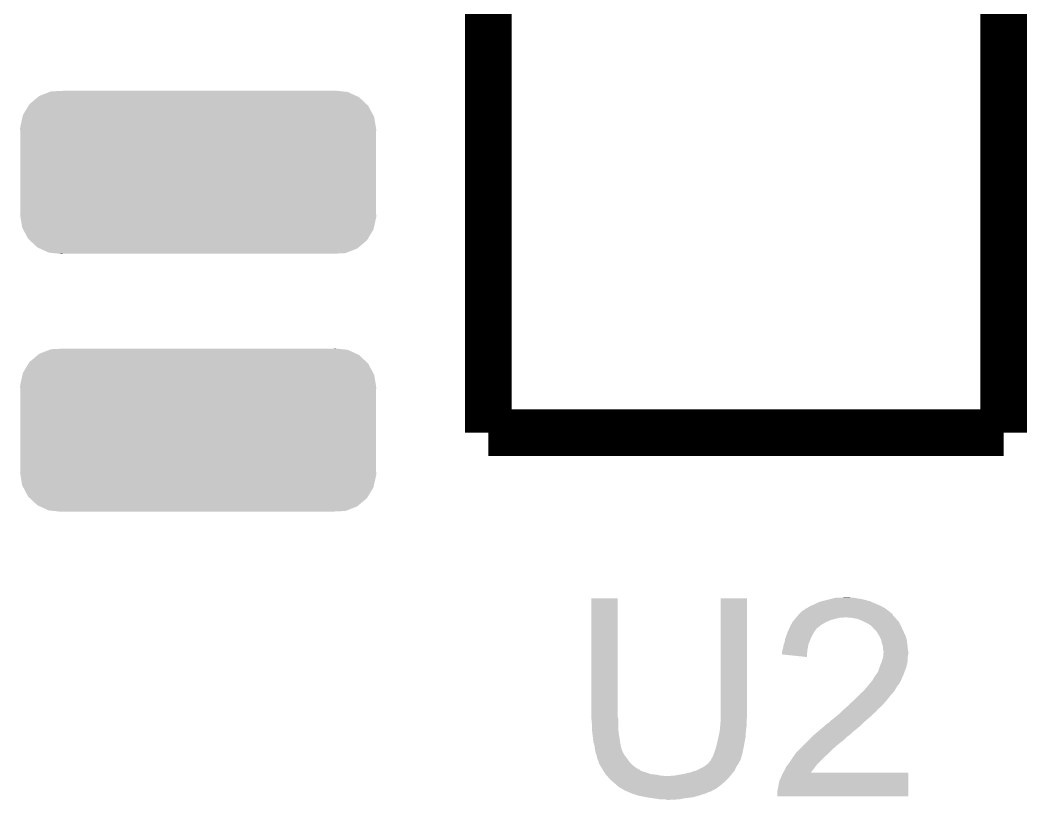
# Model space of a CAD drawing. Extents: x -0.05 to 0.95, y -0.15 to 2.1.
# Drawn here: x 0.5091 to 0.7045, y 1.2043 to 1.3555 of the extents above; entities that cross this region are included whole.
import ezdxf

# ---------------------------------------------------------------- set-up
doc = ezdxf.new("R2010")
doc.units = 0
doc.layers.get('0').update_dxf_attribs({"linetype": 'CONTINUOUS'})
doc.layers.add('BOOST_CLICK_V100A_GTO', color=14, linetype='CONTINUOUS')
doc.layers.add('BOOST_CLICK_V100A_GTS', color=12, linetype='CONTINUOUS')

# ---------------------------------------------------------------- blocks, each defined once
blk = doc.blocks.new('CUSTOM_72')
for points in [[(-0.02884, 0.01558), (-0.02858, 0.01568), (0.02899, 0.01558), (0.02803, 0.01568)], [(-0.02858, 0.01568), (-0.02613, 0.0158), (0.02803, 0.01568), (0.02691, 0.0158)], [(0.02613, 0.0158), (0.02656, 0.01584), (0.02691, 0.0158), (0.02656, 0.01584)], [(-0.03273, 0.01321), (-0.03113, 0.01456), (0.03265, 0.01321), (0.03122, 0.01456)], [(-0.03113, 0.01456), (-0.03086, 0.01479), (0.03122, 0.01456), (0.03072, 0.01479)], [(-0.03086, 0.01479), (-0.02884, 0.01558), (0.03072, 0.01479), (0.02899, 0.01558)], [(-0.034, 0.01112), (-0.03294, 0.01288), (0.03394, 0.01112), (0.033, 0.01288)], [(-0.03294, 0.01288), (-0.03273, 0.01321), (0.033, 0.01288), (0.03265, 0.01321)], [(-0.03454, 0.00873), (-0.03409, 0.01072), (0.03448, 0.00873), (0.03415, 0.01072)], [(-0.03409, 0.01072), (-0.034, 0.01112), (0.03415, 0.01072), (0.03394, 0.01112)], [(-0.03455, 0.0083), (-0.03454, 0.00873), (0.03455, 0.0083), (0.03448, 0.00873)], [(-0.0345, 0.00745), (-0.03455, 0.0083), (0.0345, 0.00745), (0.03455, 0.0083)], [(-0.0345, 0.00743), (-0.0345, 0.00745), (0.0345, 0.00743), (0.0345, 0.00745)], [(-0.0345, -0.00745), (-0.0345, 0.00743), (0.0345, -0.00745), (0.0345, 0.00743)], [(-0.03455, -0.0083), (-0.0345, -0.00745), (0.03455, -0.0083), (0.0345, -0.00745)], [(-0.03448, -0.00873), (-0.03455, -0.0083), (0.03454, -0.00873), (0.03455, -0.0083)], [(-0.03415, -0.01072), (-0.03448, -0.00873), (0.03409, -0.01072), (0.03454, -0.00873)], [(-0.03394, -0.01112), (-0.03415, -0.01072), (0.034, -0.01112), (0.03409, -0.01072)], [(-0.033, -0.01288), (-0.03394, -0.01112), (0.03294, -0.01288), (0.034, -0.01112)], [(-0.03265, -0.01321), (-0.033, -0.01288), (0.03273, -0.01321), (0.03294, -0.01288)], [(-0.03122, -0.01456), (-0.03265, -0.01321), (0.03113, -0.01456), (0.03273, -0.01321)], [(-0.03072, -0.01479), (-0.03122, -0.01456), (0.03086, -0.01479), (0.03113, -0.01456)], [(-0.02899, -0.01558), (-0.03072, -0.01479), (0.02884, -0.01558), (0.03086, -0.01479)], [(-0.02803, -0.01568), (-0.02899, -0.01558), (0.02858, -0.01568), (0.02884, -0.01558)], [(-0.02691, -0.0158), (-0.02803, -0.01568), (0.02613, -0.0158), (0.02858, -0.01568)], [(-0.02656, -0.01584), (-0.02691, -0.0158), (-0.02656, -0.01584), (-0.02613, -0.0158)]]:
    blk.add_solid(points)

msp = doc.modelspace()

# ---------------------------------------------------------------- linework, layer by layer
at = {"layer": 'BOOST_CLICK_V100A_GTO', "const_width": 0.009}
for points in [[(0.7, 1.2755), (0.7, 1.426)], [(0.6, 1.2755), (0.6, 1.401)], [(0.6, 1.2755), (0.7, 1.2755)]]:
    msp.add_lwpolyline(points, dxfattribs=at)
at = {"layer": 'BOOST_CLICK_V100A_GTO'}
for points in [[(0.62, 1.2204), (0.62, 1.2434), (0.6251, 1.2204), (0.6251, 1.2434)], [(0.62, 1.2434), (0.62, 1.2434), (0.6251, 1.2434), (0.62, 1.2434)], [(0.6451, 1.2212), (0.6451, 1.2434), (0.6502, 1.2212), (0.6502, 1.2434)], [(0.6451, 1.2434), (0.6451, 1.2434), (0.6502, 1.2434), (0.6451, 1.2434)], [(0.6636, 1.2424), (0.6643, 1.2427), (0.67503, 1.2424), (0.67433, 1.2427)], [(0.6643, 1.2427), (0.66465, 1.2428), (0.67433, 1.2427), (0.6741, 1.2428)], [(0.66465, 1.2428), (0.665, 1.2429), (0.6741, 1.2428), (0.67373, 1.2429)], [(0.665, 1.2429), (0.6662, 1.2432), (0.67373, 1.2429), (0.6726, 1.2432)], [(0.6662, 1.2432), (0.6666, 1.2433), (0.6726, 1.2432), (0.672, 1.2433)], [(0.6666, 1.2433), (0.6675, 1.2435), (0.672, 1.2433), (0.6708, 1.2435)], [(0.6685, 1.2435), (0.6695, 1.2436), (0.6704, 1.2435), (0.67, 1.2436)], [(0.6604, 1.2404), (0.6605, 1.2405), (0.6783, 1.2404), (0.6782, 1.2405)], [(0.6605, 1.2405), (0.661, 1.241), (0.6782, 1.2405), (0.6776, 1.241)], [(0.661, 1.241), (0.6613, 1.2411), (0.6776, 1.241), (0.67746, 1.2411)], [(0.6613, 1.2411), (0.6616, 1.2414), (0.67746, 1.2411), (0.67704, 1.2414)], [(0.6616, 1.2414), (0.6618, 1.2415), (0.67704, 1.2414), (0.6769, 1.2415)], [(0.6618, 1.2415), (0.662, 1.2416), (0.6769, 1.2415), (0.67673, 1.2416)], [(0.662, 1.2416), (0.6625, 1.2419), (0.67673, 1.2416), (0.6762, 1.2419)], [(0.6625, 1.2419), (0.663, 1.2421), (0.6762, 1.2419), (0.67573, 1.2421)], [(0.663, 1.2421), (0.6636, 1.2424), (0.67573, 1.2421), (0.67503, 1.2424)], [(0.65876, 1.2383), (0.65904, 1.2388), (0.6647, 1.2383), (0.6656, 1.2388)], [(0.65904, 1.2388), (0.6591, 1.2389), (0.6656, 1.2388), (0.66582, 1.2389)], [(0.6591, 1.2389), (0.65935, 1.2392), (0.66582, 1.2389), (0.6665, 1.2392)], [(0.65935, 1.2392), (0.65968, 1.2396), (0.6665, 1.2392), (0.6681, 1.2396)], [(0.65968, 1.2396), (0.65977, 1.2397), (0.6688, 1.2396), (0.669, 1.2397)], [(0.65977, 1.2397), (0.6601, 1.2401), (0.6789, 1.2397), (0.6785, 1.2401)], [(0.65977, 1.2397), (0.65977, 1.2397), (0.669, 1.2397), (0.6693, 1.2397)], [(0.6601, 1.2401), (0.6604, 1.2404), (0.6785, 1.2401), (0.6784, 1.2404)], [(0.6604, 1.2404), (0.6604, 1.2404), (0.6784, 1.2404), (0.6783, 1.2404)], [(0.6705, 1.2396), (0.6693, 1.2397), (0.679, 1.2396), (0.6789, 1.2397)], [(0.6716, 1.2394), (0.6705, 1.2396), (0.67915, 1.2394), (0.679, 1.2396)], [(0.67213, 1.2392), (0.6716, 1.2394), (0.6793, 1.2392), (0.67915, 1.2394)], [(0.6724, 1.2391), (0.67213, 1.2392), (0.6794, 1.2391), (0.6793, 1.2392)], [(0.6728, 1.2389), (0.6724, 1.2391), (0.6796, 1.2389), (0.6794, 1.2391)], [(0.6738, 1.2384), (0.6728, 1.2389), (0.6799, 1.2384), (0.6796, 1.2389)], [(0.65781, 1.2361), (0.65806, 1.2368), (0.6628, 1.2361), (0.6632, 1.2368)], [(0.65806, 1.2368), (0.6581, 1.2369), (0.6632, 1.2368), (0.66327, 1.2369)], [(0.6581, 1.2369), (0.65824, 1.2372), (0.66327, 1.2369), (0.6635, 1.2372)], [(0.65824, 1.2372), (0.65838, 1.2375), (0.6635, 1.2372), (0.6637, 1.2375)], [(0.65838, 1.2375), (0.65842, 1.2376), (0.6637, 1.2375), (0.6638, 1.2376)], [(0.65842, 1.2376), (0.6587, 1.2382), (0.6638, 1.2376), (0.66457, 1.2382)], [(0.6587, 1.2382), (0.65876, 1.2383), (0.66457, 1.2382), (0.6647, 1.2383)], [(0.6742, 1.2381), (0.6738, 1.2384), (0.68004, 1.2381), (0.6799, 1.2384)], [(0.6745, 1.2379), (0.6742, 1.2381), (0.68013, 1.2379), (0.68004, 1.2381)], [(0.6746, 1.2377), (0.6745, 1.2379), (0.68022, 1.2377), (0.68013, 1.2379)], [(0.675, 1.2373), (0.6746, 1.2377), (0.6804, 1.2373), (0.68022, 1.2377)], [(0.6753, 1.237), (0.675, 1.2373), (0.68054, 1.237), (0.6804, 1.2373)], [(0.6758, 1.2362), (0.6753, 1.237), (0.68091, 1.2362), (0.68054, 1.237)], [(0.65733, 1.2344), (0.6575, 1.2349), (0.6621, 1.2344), (0.6623, 1.2349)], [(0.6575, 1.2349), (0.65758, 1.2354), (0.6623, 1.2349), (0.6625, 1.2354)], [(0.65758, 1.2354), (0.6576, 1.2355), (0.6625, 1.2354), (0.66254, 1.2355)], [(0.6576, 1.2355), (0.65781, 1.2361), (0.66254, 1.2355), (0.6628, 1.2361)], [(0.6759, 1.236), (0.6758, 1.2362), (0.681, 1.236), (0.68091, 1.2362)], [(0.6762, 1.2354), (0.6759, 1.236), (0.68117, 1.2354), (0.681, 1.236)], [(0.67623, 1.2353), (0.6762, 1.2354), (0.6812, 1.2353), (0.68117, 1.2354)], [(0.6764, 1.2346), (0.67623, 1.2353), (0.68129, 1.2346), (0.6812, 1.2353)], [(0.657, 1.233), (0.65705, 1.2332), (0.66188, 1.233), (0.6619, 1.2332)], [(0.657, 1.2325), (0.657, 1.233), (0.66184, 1.2325), (0.66188, 1.233)], [(0.65705, 1.2332), (0.6572, 1.2338), (0.6619, 1.2332), (0.662, 1.2338)], [(0.6572, 1.2338), (0.6573, 1.2343), (0.662, 1.2338), (0.66208, 1.2343)], [(0.6573, 1.2343), (0.65733, 1.2344), (0.66208, 1.2343), (0.6621, 1.2344)], [(0.6766, 1.234), (0.6764, 1.2346), (0.68136, 1.234), (0.68129, 1.2346)], [(0.6766, 1.2335), (0.6766, 1.234), (0.68142, 1.2335), (0.68136, 1.234)], [(0.6767, 1.2331), (0.6766, 1.2335), (0.68148, 1.2331), (0.68142, 1.2335)], [(0.67665, 1.2325), (0.67669, 1.2329), (0.6815, 1.2325), (0.6815, 1.2329)], [(0.67669, 1.2329), (0.6767, 1.233), (0.6815, 1.2329), (0.68149, 1.233)], [(0.6767, 1.233), (0.6767, 1.2331), (0.68149, 1.233), (0.68148, 1.2331)], [(0.6618, 1.232), (0.657, 1.2325), (0.6618, 1.232), (0.66184, 1.2325)], [(0.6759, 1.23), (0.67622, 1.2308), (0.6811, 1.23), (0.6813, 1.2308)], [(0.67622, 1.2308), (0.6763, 1.231), (0.6813, 1.2308), (0.68133, 1.231)], [(0.6763, 1.231), (0.67645, 1.2315), (0.68133, 1.231), (0.6814, 1.2315)], [(0.67645, 1.2315), (0.6766, 1.232), (0.6814, 1.2315), (0.6814, 1.232)], [(0.6766, 1.232), (0.67661, 1.2321), (0.6814, 1.232), (0.6814, 1.2321)], [(0.67661, 1.2321), (0.67665, 1.2325), (0.6814, 1.2321), (0.6815, 1.2325)], [(0.6751, 1.2284), (0.6756, 1.2291), (0.6805, 1.2284), (0.68076, 1.2291)], [(0.6756, 1.2291), (0.6759, 1.23), (0.68076, 1.2291), (0.6811, 1.23)], [(0.67357, 1.2263), (0.67407, 1.2269), (0.6793, 1.2263), (0.6798, 1.2269)], [(0.67407, 1.2269), (0.6744, 1.2273), (0.6798, 1.2269), (0.68, 1.2273)], [(0.6744, 1.2273), (0.6744, 1.2274), (0.68, 1.2273), (0.68005, 1.2274)], [(0.6745, 1.2274), (0.67455, 1.2275), (0.68005, 1.2274), (0.6801, 1.2275)], [(0.67455, 1.2275), (0.6747, 1.2278), (0.6801, 1.2275), (0.68022, 1.2278)], [(0.6747, 1.2278), (0.67483, 1.228), (0.68022, 1.2278), (0.6803, 1.228)], [(0.67483, 1.228), (0.67503, 1.2283), (0.6803, 1.228), (0.6804, 1.2283)], [(0.67503, 1.2283), (0.6751, 1.2284), (0.6804, 1.2283), (0.6805, 1.2284)], [(0.6721, 1.2248), (0.6728, 1.2254), (0.67827, 1.2248), (0.6788, 1.2254)], [(0.6728, 1.2254), (0.6734, 1.2261), (0.6788, 1.2254), (0.67919, 1.2261)], [(0.6734, 1.2261), (0.67357, 1.2263), (0.67919, 1.2261), (0.6793, 1.2263)], [(0.66952, 1.2223), (0.67016, 1.2229), (0.6761, 1.2223), (0.6767, 1.2229)], [(0.67016, 1.2229), (0.67048, 1.2232), (0.6767, 1.2229), (0.6769, 1.2232)], [(0.67048, 1.2232), (0.6707, 1.2234), (0.6769, 1.2232), (0.6771, 1.2234)], [(0.6707, 1.2234), (0.6709, 1.2236), (0.6771, 1.2234), (0.6773, 1.2236)], [(0.6709, 1.2236), (0.6719, 1.2246), (0.6773, 1.2236), (0.6781, 1.2246)], [(0.6719, 1.2246), (0.6721, 1.2248), (0.6781, 1.2246), (0.67827, 1.2248)], [(0.6451, 1.2203), (0.6451, 1.2212), (0.6502, 1.2203), (0.6502, 1.2212)], [(0.668, 1.2209), (0.6685, 1.2214), (0.6746, 1.2209), (0.6752, 1.2214)], [(0.6685, 1.2214), (0.6686, 1.2215), (0.6752, 1.2214), (0.67528, 1.2215)], [(0.6686, 1.2215), (0.66907, 1.2219), (0.67528, 1.2215), (0.6756, 1.2219)], [(0.66907, 1.2219), (0.6693, 1.2221), (0.6756, 1.2219), (0.67585, 1.2221)], [(0.6693, 1.2221), (0.66952, 1.2223), (0.67585, 1.2221), (0.6761, 1.2223)], [(0.62, 1.2201), (0.62, 1.2204), (0.62518, 1.2201), (0.6251, 1.2204)], [(0.62001, 1.22), (0.62, 1.2201), (0.6252, 1.22), (0.62518, 1.2201)], [(0.6201, 1.219), (0.62001, 1.22), (0.6252, 1.219), (0.6252, 1.22)], [(0.6201, 1.2184), (0.6201, 1.219), (0.6252, 1.2184), (0.6252, 1.219)], [(0.645, 1.2187), (0.64509, 1.2198), (0.6501, 1.2187), (0.6501, 1.2198)], [(0.64509, 1.2198), (0.6451, 1.2199), (0.6501, 1.2198), (0.65012, 1.2199)], [(0.6451, 1.2199), (0.6451, 1.2203), (0.65012, 1.2199), (0.6502, 1.2203)], [(0.66497, 1.2184), (0.6659, 1.2192), (0.6719, 1.2184), (0.6727, 1.2192)], [(0.666, 1.2192), (0.6665, 1.2197), (0.6727, 1.2192), (0.67328, 1.2197)], [(0.6665, 1.2197), (0.6669, 1.22), (0.67328, 1.2197), (0.67363, 1.22)], [(0.6669, 1.22), (0.6674, 1.2204), (0.67363, 1.22), (0.6741, 1.2204)], [(0.6674, 1.2204), (0.668, 1.2209), (0.6741, 1.2204), (0.6746, 1.2209)], [(0.6201, 1.218), (0.6201, 1.2184), (0.62523, 1.218), (0.6252, 1.2184)], [(0.62019, 1.2172), (0.6201, 1.218), (0.6253, 1.2172), (0.62523, 1.218)], [(0.6202, 1.2171), (0.62019, 1.2172), (0.62532, 1.2171), (0.6253, 1.2172)], [(0.6204, 1.2155), (0.6202, 1.2171), (0.62558, 1.2155), (0.62532, 1.2171)], [(0.6447, 1.2167), (0.6449, 1.2177), (0.64992, 1.2167), (0.64999, 1.2177)], [(0.6449, 1.2177), (0.64492, 1.2179), (0.64999, 1.2177), (0.65, 1.2179)], [(0.64492, 1.2179), (0.64498, 1.2185), (0.65, 1.2179), (0.6501, 1.2185)], [(0.64498, 1.2185), (0.645, 1.2187), (0.6501, 1.2185), (0.6501, 1.2187)], [(0.6632, 1.2169), (0.66415, 1.2177), (0.6701, 1.2169), (0.671, 1.2177)], [(0.66415, 1.2177), (0.6645, 1.218), (0.671, 1.2177), (0.67139, 1.218)], [(0.6645, 1.218), (0.66497, 1.2184), (0.67139, 1.218), (0.6719, 1.2184)], [(0.6206, 1.2148), (0.6204, 1.2155), (0.6257, 1.2148), (0.62558, 1.2155)], [(0.6443, 1.2149), (0.64463, 1.2164), (0.64962, 1.2149), (0.6499, 1.2164)], [(0.64463, 1.2164), (0.6447, 1.2167), (0.6499, 1.2164), (0.64992, 1.2167)], [(0.6613, 1.215), (0.662, 1.2157), (0.6678, 1.215), (0.6687, 1.2157)], [(0.662, 1.2157), (0.6623, 1.216), (0.6687, 1.2157), (0.6691, 1.216)], [(0.6623, 1.216), (0.6629, 1.2166), (0.6691, 1.216), (0.6697, 1.2166)], [(0.6629, 1.2166), (0.6631, 1.2168), (0.6697, 1.2166), (0.67, 1.2168)], [(0.6631, 1.2168), (0.6632, 1.2169), (0.67, 1.2168), (0.6701, 1.2169)], [(0.62067, 1.2143), (0.6206, 1.2148), (0.6258, 1.2143), (0.6257, 1.2148)], [(0.6207, 1.2141), (0.62067, 1.2143), (0.62588, 1.2141), (0.6258, 1.2143)], [(0.62075, 1.2138), (0.6207, 1.2141), (0.626, 1.2138), (0.62588, 1.2141)], [(0.62077, 1.2137), (0.62075, 1.2138), (0.626, 1.2137), (0.626, 1.2138)], [(0.6208, 1.2135), (0.62077, 1.2137), (0.62613, 1.2135), (0.626, 1.2137)], [(0.62084, 1.2134), (0.6208, 1.2135), (0.6262, 1.2134), (0.62613, 1.2135)], [(0.621, 1.213), (0.62084, 1.2134), (0.6264, 1.213), (0.6262, 1.2134)], [(0.6435, 1.2126), (0.64378, 1.2133), (0.6491, 1.2126), (0.6493, 1.2133)], [(0.64378, 1.2133), (0.6439, 1.2136), (0.6493, 1.2133), (0.64936, 1.2136)], [(0.6439, 1.2136), (0.6441, 1.2142), (0.64936, 1.2136), (0.64948, 1.2142)], [(0.6441, 1.2142), (0.64427, 1.2148), (0.64948, 1.2142), (0.6496, 1.2148)], [(0.64427, 1.2148), (0.6443, 1.2149), (0.6496, 1.2148), (0.64962, 1.2149)], [(0.65914, 1.2126), (0.65963, 1.2133), (0.6652, 1.2126), (0.666, 1.2133)], [(0.65963, 1.2133), (0.6597, 1.2134), (0.666, 1.2133), (0.6661, 1.2134)], [(0.6597, 1.2134), (0.6605, 1.2142), (0.6661, 1.2134), (0.6669, 1.2142)], [(0.6605, 1.2142), (0.6613, 1.215), (0.6669, 1.2142), (0.6678, 1.215)], [(0.6211, 1.2125), (0.621, 1.213), (0.6268, 1.2125), (0.6264, 1.213)], [(0.6213, 1.2119), (0.6211, 1.2125), (0.6272, 1.2119), (0.6268, 1.2125)], [(0.6214, 1.2117), (0.6213, 1.2119), (0.62737, 1.2117), (0.6272, 1.2119)], [(0.6214, 1.2115), (0.6214, 1.2117), (0.62753, 1.2115), (0.62737, 1.2117)], [(0.62152, 1.2113), (0.6214, 1.2115), (0.6277, 1.2113), (0.62753, 1.2115)], [(0.62187, 1.2107), (0.62152, 1.2113), (0.6284, 1.2107), (0.6277, 1.2113)], [(0.6422, 1.211), (0.6427, 1.2114), (0.64833, 1.211), (0.6486, 1.2114)], [(0.6427, 1.2114), (0.6428, 1.2115), (0.6486, 1.2114), (0.64865, 1.2115)], [(0.6428, 1.2115), (0.6429, 1.2117), (0.64865, 1.2115), (0.64875, 1.2117)], [(0.6429, 1.2117), (0.643, 1.2118), (0.64875, 1.2117), (0.6488, 1.2118)], [(0.643, 1.2118), (0.6431, 1.2119), (0.6488, 1.2118), (0.6489, 1.2119)], [(0.6431, 1.2119), (0.6433, 1.2123), (0.6489, 1.2119), (0.64901, 1.2123)], [(0.6433, 1.2123), (0.6435, 1.2126), (0.64901, 1.2123), (0.6491, 1.2126)], [(0.6578, 1.2107), (0.65825, 1.2113), (0.66345, 1.2107), (0.6639, 1.2113)], [(0.65825, 1.2113), (0.6584, 1.2115), (0.6639, 1.2113), (0.6641, 1.2115)], [(0.6584, 1.2115), (0.659, 1.2124), (0.6641, 1.2115), (0.665, 1.2124)], [(0.659, 1.2124), (0.65914, 1.2126), (0.665, 1.2124), (0.6652, 1.2126)], [(0.6221, 1.2103), (0.62187, 1.2107), (0.62904, 1.2103), (0.6284, 1.2107)], [(0.62216, 1.2102), (0.6221, 1.2103), (0.6292, 1.2102), (0.62904, 1.2103)], [(0.62229, 1.21), (0.62216, 1.2102), (0.6295, 1.21), (0.6293, 1.2102)], [(0.62216, 1.2102), (0.62216, 1.2102), (0.6293, 1.2102), (0.6292, 1.2102)], [(0.62242, 1.2098), (0.62229, 1.21), (0.63, 1.2098), (0.6295, 1.21)], [(0.62255, 1.2096), (0.62242, 1.2098), (0.6307, 1.2096), (0.63, 1.2098)], [(0.62274, 1.2093), (0.62255, 1.2096), (0.6315, 1.2093), (0.6307, 1.2096)], [(0.6228, 1.2092), (0.62274, 1.2093), (0.6325, 1.2092), (0.6315, 1.2093)], [(0.6366, 1.2091), (0.6378, 1.2093), (0.6471, 1.2091), (0.64726, 1.2093)], [(0.6378, 1.2093), (0.6391, 1.2096), (0.64726, 1.2093), (0.64749, 1.2096)], [(0.6391, 1.2096), (0.6404, 1.21), (0.64749, 1.2096), (0.6478, 1.21)], [(0.6404, 1.21), (0.6416, 1.2106), (0.6478, 1.21), (0.6481, 1.2106)], [(0.6416, 1.2106), (0.6419, 1.2108), (0.6481, 1.2106), (0.6482, 1.2108)], [(0.6419, 1.2108), (0.6422, 1.211), (0.6482, 1.2108), (0.64833, 1.211)], [(0.657, 1.2092), (0.65723, 1.2096), (0.6815, 1.2092), (0.6815, 1.2096)], [(0.65723, 1.2096), (0.6574, 1.2099), (0.6626, 1.2096), (0.66283, 1.2099)], [(0.65723, 1.2096), (0.65723, 1.2096), (0.6815, 1.2096), (0.6626, 1.2096)], [(0.6574, 1.2099), (0.6577, 1.2105), (0.66283, 1.2099), (0.6633, 1.2105)], [(0.6577, 1.2105), (0.6578, 1.2107), (0.6633, 1.2105), (0.66345, 1.2107)], [(0.62298, 1.209), (0.6228, 1.2092), (0.6335, 1.209), (0.6325, 1.2092)], [(0.62307, 1.2089), (0.62298, 1.209), (0.6347, 1.2089), (0.6335, 1.209)], [(0.6236, 1.2083), (0.62307, 1.2089), (0.64639, 1.2083), (0.64692, 1.2089)], [(0.62371, 1.2082), (0.6236, 1.2083), (0.6463, 1.2082), (0.64639, 1.2083)], [(0.62474, 1.2073), (0.62371, 1.2082), (0.6453, 1.2073), (0.6463, 1.2082)], [(0.6252, 1.2069), (0.62474, 1.2073), (0.64477, 1.2069), (0.6453, 1.2073)], [(0.6353, 1.2089), (0.6356, 1.209), (0.64692, 1.2089), (0.64701, 1.209)], [(0.6361, 1.209), (0.6366, 1.2091), (0.64701, 1.209), (0.6471, 1.2091)], [(0.6563, 1.2071), (0.6564, 1.2077), (0.6815, 1.2071), (0.6815, 1.2077)], [(0.6564, 1.2077), (0.6566, 1.2083), (0.6815, 1.2077), (0.6815, 1.2083)], [(0.6566, 1.2083), (0.6567, 1.2084), (0.6815, 1.2083), (0.6815, 1.2084)], [(0.6567, 1.2084), (0.6568, 1.2087), (0.6815, 1.2084), (0.6815, 1.2087)], [(0.6568, 1.2087), (0.657, 1.2092), (0.6815, 1.2087), (0.6815, 1.2092)], [(0.6258, 1.2065), (0.6252, 1.2069), (0.64423, 1.2065), (0.64477, 1.2069)], [(0.626, 1.2064), (0.6258, 1.2065), (0.6441, 1.2064), (0.64423, 1.2065)], [(0.6262, 1.2063), (0.626, 1.2064), (0.6439, 1.2063), (0.644, 1.2064)], [(0.626, 1.2064), (0.626, 1.2064), (0.644, 1.2064), (0.6441, 1.2064)], [(0.6263, 1.2062), (0.6262, 1.2063), (0.64365, 1.2062), (0.6438, 1.2063)], [(0.6262, 1.2063), (0.6262, 1.2063), (0.6438, 1.2063), (0.6439, 1.2063)], [(0.62653, 1.2061), (0.6263, 1.2062), (0.6435, 1.2061), (0.64365, 1.2062)], [(0.627, 1.2059), (0.62653, 1.2061), (0.6431, 1.2059), (0.6435, 1.2061)], [(0.62723, 1.2058), (0.627, 1.2059), (0.6427, 1.2058), (0.6431, 1.2059)], [(0.6277, 1.2056), (0.62723, 1.2058), (0.6423, 1.2056), (0.6427, 1.2058)], [(0.6289, 1.2052), (0.6277, 1.2056), (0.6411, 1.2052), (0.6423, 1.2056)], [(0.6561, 1.2061), (0.6563, 1.2071), (0.6815, 1.2061), (0.6815, 1.2071)], [(0.6561, 1.205), (0.6561, 1.2061), (0.6815, 1.205), (0.6815, 1.2061)], [(0.6292, 1.2051), (0.6289, 1.2052), (0.64075, 1.2051), (0.6411, 1.2052)], [(0.6307, 1.2048), (0.6292, 1.2051), (0.6397, 1.2048), (0.64075, 1.2051)], [(0.63135, 1.2047), (0.6307, 1.2048), (0.6389, 1.2047), (0.6397, 1.2048)], [(0.632, 1.2046), (0.63135, 1.2047), (0.638, 1.2046), (0.6389, 1.2047)], [(0.6327, 1.2045), (0.632, 1.2046), (0.63755, 1.2045), (0.638, 1.2046)], [(0.6333, 1.2044), (0.6327, 1.2045), (0.6371, 1.2044), (0.63755, 1.2045)], [(0.6347, 1.2043), (0.6343, 1.2044), (0.6352, 1.2043), (0.6371, 1.2044)]]:
    msp.add_solid(points, dxfattribs=at)

# ---------------------------------------------------------------- block references
at = {"layer": 'BOOST_CLICK_V100A_GTS'}
for p in [(0.5437, 1.326), (0.5437, 1.276)]:
    msp.add_blockref('CUSTOM_72', p, dxfattribs=at)

doc.saveas('drawing.dxf')
